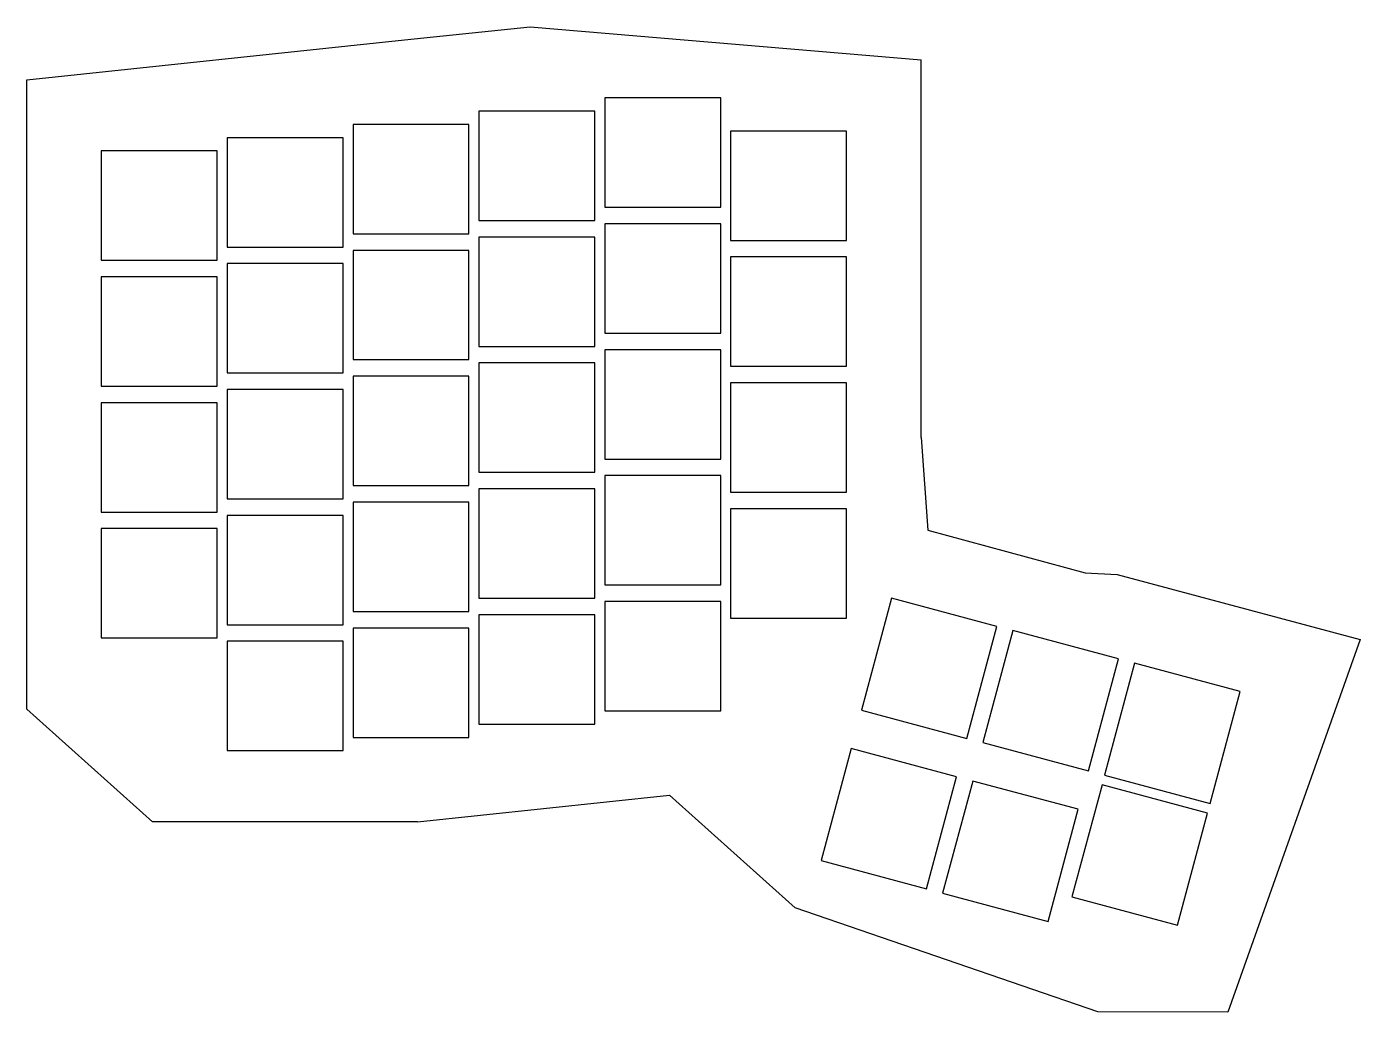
# Model space of a CAD drawing. Header units: millimetres. Extents: x 80 to 281, y -146 to 3.
import ezdxf

# ---------------------------------------------------------------- set-up
doc = ezdxf.new("R2010")
doc.units = ezdxf.units.MM

msp = doc.modelspace()

# ---------------------------------------------------------------- linework, layer by layer
for p, q in [((137, 1), (156, 3)), ((156, 3), (215, -2)), ((80, -5), (137, 1)), ((215, -58.99), (215, -2)), ((80, -100), (80, -5)), ((184.75, -7.75), (167.25, -7.75)), ((167.25, -7.75), (167.25, -24.25)), ((184.75, -24.25), (184.75, -7.75)), ((165.75, -9.75), (148.25, -9.75)), ((148.25, -9.75), (148.25, -26.25)), ((165.75, -26.25), (165.75, -9.75)), ((146.75, -11.75), (129.25, -11.75)), ((129.25, -11.75), (129.25, -28.25)), ((146.75, -28.25), (146.75, -11.75)), ((127.75, -13.75), (110.25, -13.75)), ((110.25, -13.75), (110.25, -30.25)), ((127.75, -30.25), (127.75, -13.75)), ((203.75, -12.75), (186.25, -12.75)), ((186.25, -12.75), (186.25, -29.25)), ((203.75, -29.25), (203.75, -12.75)), ((108.75, -15.75), (91.25, -15.75)), ((91.25, -15.75), (91.25, -32.25)), ((108.75, -32.25), (108.75, -15.75)), ((167.25, -24.25), (184.75, -24.25)), ((148.25, -26.25), (165.75, -26.25)), ((184.75, -26.75), (167.25, -26.75)), ((167.25, -26.75), (167.25, -43.25)), ((184.75, -43.25), (184.75, -26.75)), ((129.25, -28.25), (146.75, -28.25)), ((165.75, -28.75), (148.25, -28.75)), ((148.25, -28.75), (148.25, -45.25)), ((165.75, -45.25), (165.75, -28.75)), ((186.25, -29.25), (203.75, -29.25)), ((110.25, -30.25), (127.75, -30.25)), ((146.75, -30.75), (129.25, -30.75)), ((129.25, -30.75), (129.25, -47.25)), ((146.75, -47.25), (146.75, -30.75)), ((203.75, -31.75), (186.25, -31.75)), ((186.25, -31.75), (186.25, -48.25)), ((203.75, -48.25), (203.75, -31.75)), ((91.25, -32.25), (108.75, -32.25)), ((127.75, -32.75), (110.25, -32.75)), ((110.25, -32.75), (110.25, -49.25)), ((127.75, -49.25), (127.75, -32.75)), ((108.75, -34.75), (91.25, -34.75)), ((91.25, -34.75), (91.25, -51.25)), ((108.75, -51.25), (108.75, -34.75)), ((167.25, -43.25), (184.75, -43.25)), ((148.25, -45.25), (165.75, -45.25)), ((184.75, -45.75), (167.25, -45.75)), ((167.25, -45.75), (167.25, -62.25)), ((184.75, -62.25), (184.75, -45.75)), ((129.25, -47.25), (146.75, -47.25)), ((165.75, -47.75), (148.25, -47.75)), ((148.25, -47.75), (148.25, -64.25)), ((165.75, -64.25), (165.75, -47.75)), ((186.25, -48.25), (203.75, -48.25)), ((110.25, -49.25), (127.75, -49.25)), ((146.75, -49.75), (129.25, -49.75)), ((129.25, -49.75), (129.25, -66.25)), ((146.75, -66.25), (146.75, -49.75)), ((91.25, -51.25), (108.75, -51.25)), ((127.75, -51.75), (110.25, -51.75)), ((110.25, -51.75), (110.25, -68.25)), ((127.75, -68.25), (127.75, -51.75)), ((203.75, -50.75), (186.25, -50.75)), ((186.25, -50.75), (186.25, -67.25)), ((203.75, -67.25), (203.75, -50.75)), ((108.75, -53.75), (91.25, -53.75)), ((91.25, -53.75), (91.25, -70.25)), ((108.75, -70.25), (108.75, -53.75)), ((215, -58.99), (216, -73)), ((167.25, -62.25), (184.75, -62.25)), ((148.25, -64.25), (165.75, -64.25)), ((129.25, -66.25), (146.75, -66.25)), ((184.75, -64.75), (167.25, -64.75)), ((167.25, -64.75), (167.25, -81.25)), ((184.75, -81.25), (184.75, -64.75)), ((110.25, -68.25), (127.75, -68.25)), ((165.75, -66.75), (148.25, -66.75)), ((148.25, -66.75), (148.25, -83.25)), ((165.75, -83.25), (165.75, -66.75)), ((186.25, -67.25), (203.75, -67.25)), ((91.25, -70.25), (108.75, -70.25)), ((146.75, -68.75), (129.25, -68.75)), ((129.25, -68.75), (129.25, -85.25)), ((146.75, -85.25), (146.75, -68.75)), ((203.75, -69.75), (186.25, -69.75)), ((186.25, -69.75), (186.25, -86.25)), ((203.75, -86.25), (203.75, -69.75)), ((127.75, -70.75), (110.25, -70.75)), ((110.25, -70.75), (110.25, -87.25)), ((127.75, -87.25), (127.75, -70.75)), ((108.75, -72.75), (91.25, -72.75)), ((91.25, -72.75), (91.25, -89.25)), ((108.75, -89.25), (108.75, -72.75)), ((216, -73), (239.74, -79.41)), ((239.74, -79.41), (244.58, -79.67)), ((244.58, -79.67), (281.29, -89.5)), ((167.25, -81.25), (184.75, -81.25)), ((148.25, -83.25), (165.75, -83.25)), ((184.75, -83.75), (167.25, -83.75)), ((167.25, -83.75), (167.25, -100.25)), ((184.75, -100.25), (184.75, -83.75)), ((210.51, -83.23), (205.98, -100.13)), ((226.45, -87.5), (210.51, -83.23)), ((129.25, -85.25), (146.75, -85.25)), ((165.75, -85.75), (148.25, -85.75)), ((148.25, -85.75), (148.25, -102.25)), ((165.75, -102.25), (165.75, -85.75)), ((186.25, -86.25), (203.75, -86.25)), ((110.25, -87.25), (127.75, -87.25)), ((146.75, -87.75), (129.25, -87.75)), ((129.25, -87.75), (129.25, -104.25)), ((146.75, -104.25), (146.75, -87.75)), ((221.92, -104.4), (226.45, -87.5)), ((228.86, -88.14), (224.33, -105.05)), ((244.8, -92.41), (228.86, -88.14)), ((91.25, -89.25), (108.75, -89.25)), ((127.75, -89.75), (110.25, -89.75)), ((110.25, -89.75), (110.25, -106.25)), ((127.75, -106.25), (127.75, -89.75)), ((281.29, -89.5), (261.31, -145.75)), ((240.27, -109.32), (244.8, -92.41)), ((247.21, -93.06), (242.68, -109.96)), ((263.15, -97.33), (247.21, -93.06)), ((258.62, -114.23), (263.15, -97.33)), ((99, -117), (80, -100)), ((167.25, -100.25), (184.75, -100.25)), ((205.98, -100.13), (221.92, -104.4)), ((148.25, -102.25), (165.75, -102.25)), ((129.25, -104.25), (146.75, -104.25)), ((110.25, -106.25), (127.75, -106.25)), ((204.43, -105.92), (199.9, -122.83)), ((220.36, -110.19), (204.43, -105.92)), ((224.33, -105.05), (240.27, -109.32)), ((215.83, -127.1), (220.36, -110.19)), ((242.68, -109.96), (258.62, -114.23)), ((222.78, -110.84), (218.25, -127.75)), ((238.72, -115.11), (222.78, -110.84)), ((242.3, -111.41), (237.77, -128.32)), ((258.23, -115.68), (242.3, -111.41)), ((139, -117), (177, -113)), ((196, -130), (177, -113)), ((234.19, -132.02), (238.72, -115.11)), ((253.7, -132.59), (258.23, -115.68)), ((139, -117), (99, -117)), ((199.9, -122.83), (215.83, -127.1)), ((218.25, -127.75), (234.19, -132.02)), ((237.77, -128.32), (253.7, -132.59)), ((241.67, -145.66), (196, -130)), ((261.31, -145.75), (241.67, -145.66))]:
    msp.add_line(p, q)

doc.saveas('drawing.dxf')
